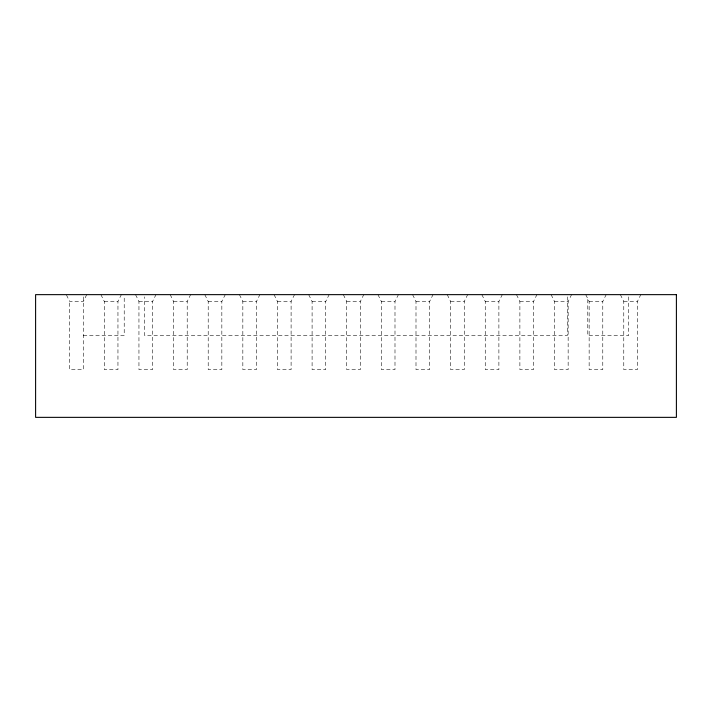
<?xml version="1.0" encoding="UTF-8"?>
<svg xmlns="http://www.w3.org/2000/svg" width="712" height="712" viewBox="0 0 712 712"><rect width="100%" height="100%" fill="white"/><g stroke="black" fill="none" stroke-linecap="round" stroke-linejoin="round"><path stroke-width="0.53" stroke-dasharray="3.56 2.67" d="M86.731 294.643L83.322 301.461L69.687 301.461L66.278 294.643M100.908 294.643L104.317 301.461L104.317 369.635L117.952 369.635L117.952 301.461L121.36 294.643M135.538 294.643L138.947 301.461L138.947 369.635L152.582 369.635L152.582 301.461L155.99 294.643M170.168 294.643L173.577 301.461L173.577 369.635L187.212 369.635L187.212 301.461L190.62 294.643M204.798 294.643L208.207 301.461L208.207 369.635L221.841 369.635L221.841 301.461L225.25 294.643M239.428 294.643L242.837 301.461L242.837 369.635L256.471 369.635L256.471 301.461L259.88 294.643M274.058 294.643L277.466 301.461L277.466 369.635L291.101 369.635L291.101 301.461L294.51 294.643M308.688 294.643L312.096 301.461L312.096 369.635L325.731 369.635L325.731 301.461L329.14 294.643M343.317 294.643L346.726 301.461L346.726 369.635L360.361 369.635L360.361 301.461L363.77 294.643M377.956 294.643L381.365 301.461L381.365 369.635L394.991 369.635L394.991 301.461L398.4 294.643M412.586 294.643L415.995 301.461L415.995 369.635L429.621 369.635L429.621 301.461L433.03 294.643M447.216 294.643L450.625 301.461L450.625 369.635L464.26 369.635L464.26 301.461L467.668 294.643M481.846 294.643L485.255 301.461L485.255 369.635L498.889 369.635L498.889 301.461L502.298 294.643M516.476 294.643L519.885 301.461L519.885 369.635L533.519 369.635L533.519 301.461L536.928 294.643M551.106 294.643L554.514 301.461L554.514 369.635L568.149 369.635L568.149 301.461L571.558 294.643M585.736 294.643L589.144 301.461L589.144 369.635L602.779 369.635L602.779 301.461L606.188 294.643M620.366 294.643L623.774 301.461L623.774 369.635L637.409 369.635L637.409 301.461L640.818 294.643M104.317 301.461L117.952 301.461M138.947 301.461L152.582 301.461M173.577 301.461L187.212 301.461M208.207 301.461L221.841 301.461M242.837 301.461L256.471 301.461M277.466 301.461L291.101 301.461M312.096 301.461L325.731 301.461M346.726 301.461L360.361 301.461M381.365 301.461L394.991 301.461M415.995 301.461L429.621 301.461M450.625 301.461L464.26 301.461M485.255 301.461L498.889 301.461M519.885 301.461L533.519 301.461M554.514 301.461L568.149 301.461M589.144 301.461L602.779 301.461M623.774 301.461L637.409 301.461M83.322 335.548L124.217 335.548L124.217 296.86M628.678 296.86L628.678 335.548L587.783 335.548L587.783 296.86M567.331 296.86L567.331 335.548L144.669 335.548L144.669 296.86M83.322 296.86L83.322 369.635L69.687 369.635L69.687 301.461"/><path stroke-width="1.07" d="M676.4 294.643L35.6 294.643L35.6 417.357L676.4 417.357L676.4 294.643"/></g></svg>
